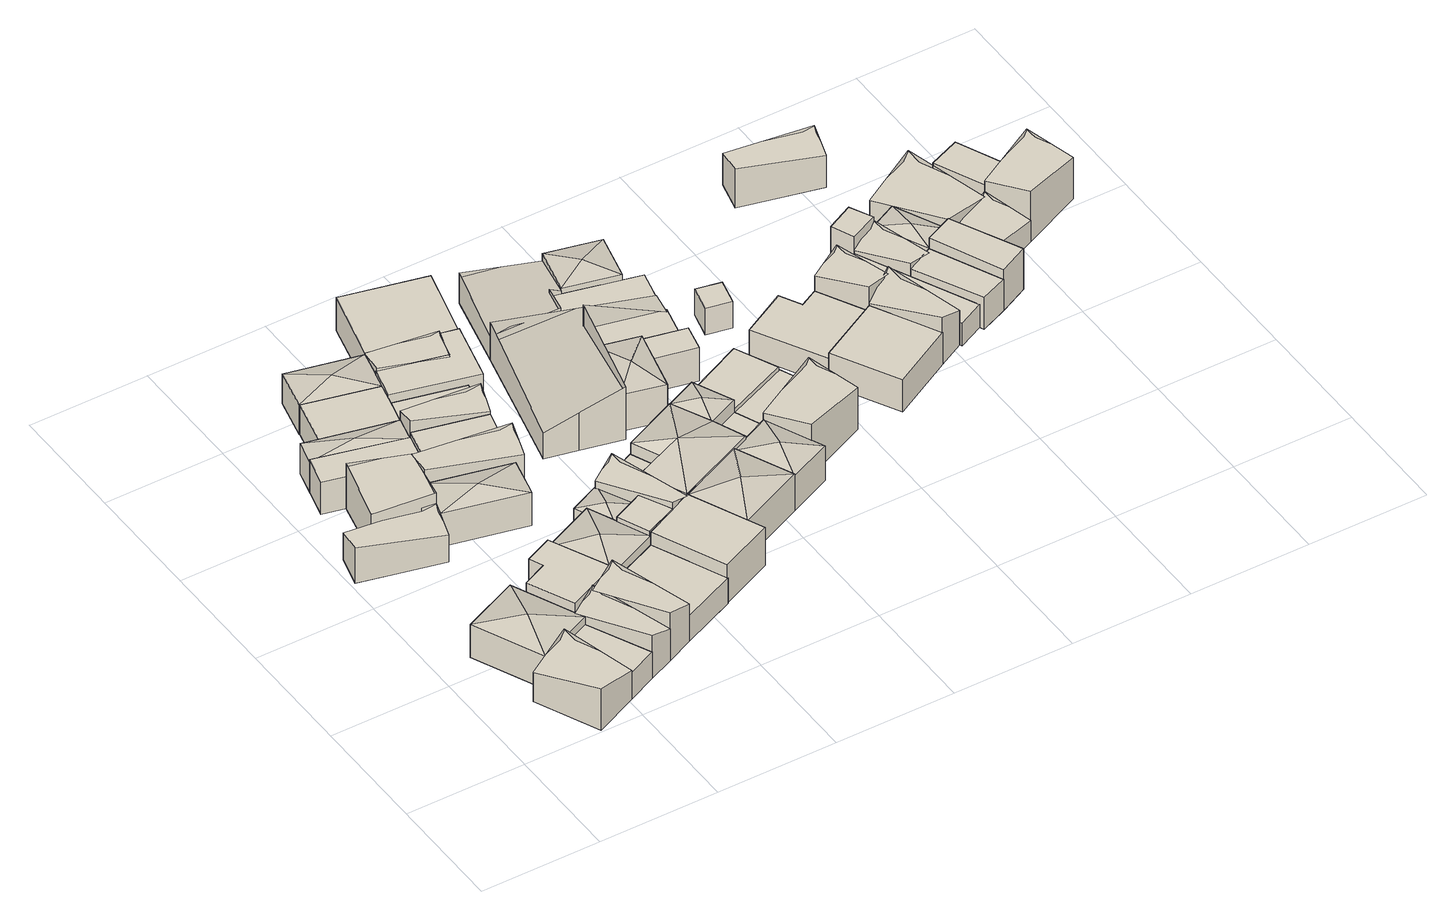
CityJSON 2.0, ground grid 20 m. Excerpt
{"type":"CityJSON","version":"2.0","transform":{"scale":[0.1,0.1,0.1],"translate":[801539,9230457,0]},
"CityObjects":{
"building1":{"type":"Building","attributes":{"Building Type":"Residential","Roof Shape":"gable","Roof Material":"Concrete Aluminum Tile","Roof Material Code":2,"Roof Direction":"southwest","Building Height":5.47,"Roof Slope":28.8,"Footprint Area":92.92,"Solar PV Capacity Low":11.63,"Solar PV Capacity High":15.28,"Solar Annual Energy Low":16776,"Solar Annual Energy High":22110,"Suitable PV Area":69.46},"geometry":[{"type":"MultiSurface","lod":"2.2","boundaries":[[[0,1,2,3]],[[3,2,4,5]],[[2,1,6,4]],[[1,0,7,6]],[[0,3,5,7]],[[5,4,6,7]]]}]},
"building2":{"type":"Building","attributes":{"Building Type":"Residential","Roof Shape":"hip","Roof Material":"Concrete Aluminum Tile","Roof Material Code":2,"Roof Direction":"southwest","Building Height":6.17,"Roof Slope":23.8,"Footprint Area":131.81,"Solar PV Capacity Low":16.5,"Solar PV Capacity High":21.68,"Solar Annual Energy Low":23798,"Solar Annual Energy High":31364,"Suitable PV Area":98.53},"geometry":[{"type":"MultiSurface","lod":"2.2","boundaries":[[[8,9,10,11]],[[11,10,12,13]],[[10,9,14,12]],[[9,8,15,14]],[[8,11,13,15]],[[13,12,16]],[[12,14,16]],[[14,15,16]],[[15,13,16]]]}]},
"building3":{"type":"Building","attributes":{"Building Type":"Residential","Roof Shape":"gable","Roof Material":"Concrete Aluminum Tile","Roof Material Code":2,"Roof Direction":"northwest","Building Height":5.1,"Roof Slope":28.9,"Footprint Area":74.95,"Solar PV Capacity Low":9.38,"Solar PV Capacity High":12.33,"Solar Annual Energy Low":13532,"Solar Annual Energy High":17834,"Suitable PV Area":56.03},"geometry":[{"type":"MultiSurface","lod":"2.2","boundaries":[[[17,18,19,20]],[[20,19,21,22]],[[19,18,23,21]],[[18,17,24,23]],[[17,20,22,24]],[[22,21,23,24]]]}]},
"building4":{"type":"Building","attributes":{"Building Type":"Residential","Roof Shape":"shed","Roof Material":"Concrete Aluminum Tile","Roof Material Code":2,"Roof Direction":"southwest","Building Height":4.8,"Roof Slope":14.7,"Footprint Area":62.22,"Solar PV Capacity Low":7.79,"Solar PV Capacity High":10.23,"Solar Annual Energy Low":11233,"Solar Annual Energy High":14804,"Suitable PV Area":46.51},"geometry":[{"type":"MultiSurface","lod":"2.2","boundaries":[[[2,1,25,8]],[[8,25,26,27]],[[25,1,28,26]],[[1,2,29,28]],[[2,8,27,29]],[[27,26,28,29]]]}]},
"building5":{"type":"Building","attributes":{"Building Type":"Residential","Roof Shape":"gable","Roof Material":"Concrete Aluminum Tile","Roof Material Code":2,"Roof Direction":"northwest","Building Height":7.51,"Roof Slope":28.1,"Footprint Area":103.43,"Solar PV Capacity Low":12.95,"Solar PV Capacity High":17.01,"Solar Annual Energy Low":18674,"Solar Annual Energy High":24611,"Suitable PV Area":77.32},"geometry":[{"type":"MultiSurface","lod":"2.2","boundaries":[[[30,31,20,32]],[[32,20,33,34]],[[20,31,35,33]],[[31,30,36,35]],[[30,32,34,36]],[[34,33,35,36]]]}]},
"building6":{"type":"Building","attributes":{"Building Type":"Residential","Roof Shape":"gable","Roof Material":"Concrete Aluminum Tile","Roof Material Code":2,"Roof Direction":"southwest","Building Height":6.07,"Roof Slope":29,"Footprint Area":59.84,"Solar PV Capacity Low":7.49,"Solar PV Capacity High":9.84,"Solar Annual Energy Low":10805,"Solar Annual Energy High":14240,"Suitable PV Area":44.73},"geometry":[{"type":"MultiSurface","lod":"2.2","boundaries":[[[37,25,38,39]],[[39,38,40,41]],[[38,25,42,40]],[[25,37,43,42]],[[37,39,41,43]],[[41,40,42,43]]]}]},
"building7":{"type":"Building","attributes":{"Building Type":"Residential","Roof Shape":"shed","Roof Material":"Concrete Aluminum Tile","Roof Material Code":2,"Roof Direction":"southwest","Building Height":7.71,"Roof Slope":11.1,"Footprint Area":94.44,"Solar PV Capacity Low":11.82,"Solar PV Capacity High":15.53,"Solar Annual Energy Low":17051,"Solar Annual Energy High":22472,"Suitable PV Area":70.6},"geometry":[{"type":"MultiSurface","lod":"2.2","boundaries":[[[44,45,46,47,37,48]],[[48,37,49,50]],[[37,47,51,49]],[[47,46,52,51]],[[46,45,53,52]],[[45,44,54,53]],[[44,48,50,54]],[[50,49,51,52,53,54]]]}]},
"building8":{"type":"Building","attributes":{"Building Type":"Residential","Roof Shape":"shed","Roof Material":"Concrete Aluminum Tile","Roof Material Code":2,"Roof Direction":"northwest","Building Height":5.95,"Roof Slope":19.8,"Footprint Area":76.23,"Solar PV Capacity Low":9.54,"Solar PV Capacity High":12.54,"Solar Annual Energy Low":13764,"Solar Annual Energy High":18139,"Suitable PV Area":56.98},"geometry":[{"type":"MultiSurface","lod":"2.2","boundaries":[[[55,56,57,58]],[[58,57,59,60]],[[57,56,61,59]],[[56,55,62,61]],[[55,58,60,62]],[[60,59,61,62]]]}]},
"building9":{"type":"Building","attributes":{"Building Type":"Residential","Roof Shape":"gable","Roof Material":"Concrete Aluminum Tile","Roof Material Code":2,"Roof Direction":"southwest","Building Height":7.14,"Roof Slope":25.3,"Footprint Area":67.1,"Solar PV Capacity Low":8.4,"Solar PV Capacity High":11.04,"Solar Annual Energy Low":12115,"Solar Annual Energy High":15967,"Suitable PV Area":50.16},"geometry":[{"type":"MultiSurface","lod":"2.2","boundaries":[[[48,39,38,63]],[[63,38,64,65]],[[38,39,66,64]],[[39,48,67,66]],[[48,63,65,67]],[[65,64,66,67]]]}]},
"building10":{"type":"Building","attributes":{"Building Type":"Residential","Roof Shape":"hip","Roof Material":"Concrete Aluminum Tile","Roof Material Code":2,"Roof Direction":"northwest","Building Height":5.77,"Roof Slope":22.4,"Footprint Area":65.45,"Solar PV Capacity Low":8.2,"Solar PV Capacity High":10.76,"Solar Annual Energy Low":11817,"Solar Annual Energy High":15574,"Suitable PV Area":48.93},"geometry":[{"type":"MultiSurface","lod":"2.2","boundaries":[[[68,69,58,70]],[[70,58,71,72]],[[58,69,73,71]],[[69,68,74,73]],[[68,70,72,74]],[[72,71,75]],[[71,73,75]],[[73,74,75]],[[74,72,75]]]}]},
"building11":{"type":"Building","attributes":{"Building Type":"Residential","Roof Shape":"hip","Roof Material":"Concrete Aluminum Tile","Roof Material Code":2,"Roof Direction":"northwest","Building Height":6.32,"Roof Slope":23.9,"Footprint Area":94.41,"Solar PV Capacity Low":11.82,"Solar PV Capacity High":15.53,"Solar Annual Energy Low":17045,"Solar Annual Energy High":22463,"Suitable PV Area":70.57},"geometry":[{"type":"MultiSurface","lod":"2.2","boundaries":[[[76,77,78,79]],[[79,78,80,81]],[[78,77,82,80]],[[77,76,83,82]],[[76,79,81,83]],[[81,80,84]],[[80,82,84]],[[82,83,84]],[[83,81,84]]]}]},
"building12":{"type":"Building","attributes":{"Building Type":"Residential","Roof Shape":"flat","Roof Material":"Concrete Aluminum Tile","Roof Material Code":2,"Roof Direction":"northwest","Building Height":5.57,"Roof Slope":8,"Footprint Area":99.98,"Solar PV Capacity Low":12.52,"Solar PV Capacity High":16.44,"Solar Annual Energy Low":18050,"Solar Annual Energy High":23789,"Suitable PV Area":74.73},"geometry":[{"type":"MultiSurface","lod":"2.2","boundaries":[[[85,86,70,87]],[[87,70,88,89]],[[70,86,90,88]],[[86,85,91,90]],[[85,87,89,91]],[[89,88,90,91]]]}]},
"building13":{"type":"Building","attributes":{"Building Type":"Residential","Roof Shape":"hip","Roof Material":"Concrete Aluminum Tile","Roof Material Code":2,"Roof Direction":"southwest","Building Height":6.39,"Roof Slope":25.6,"Footprint Area":109.88,"Solar PV Capacity Low":13.76,"Solar PV Capacity High":18.07,"Solar Annual Energy Low":19838,"Solar Annual Energy High":26145,"Suitable PV Area":82.13},"geometry":[{"type":"MultiSurface","lod":"2.2","boundaries":[[[48,92,93,44]],[[44,93,94,95]],[[93,92,96,94]],[[92,48,97,96]],[[48,44,95,97]],[[95,94,98]],[[94,96,98]],[[96,97,98]],[[97,95,98]]]}]},
"building14":{"type":"Building","attributes":{"Building Type":"Residential","Roof Shape":"gable","Roof Material":"Concrete Aluminum Tile","Roof Material Code":2,"Roof Direction":"northwest","Building Height":7.43,"Roof Slope":25.2,"Footprint Area":82.41,"Solar PV Capacity Low":10.32,"Solar PV Capacity High":13.55,"Solar Annual Energy Low":14879,"Solar Annual Energy High":19610,"Suitable PV Area":61.6},"geometry":[{"type":"MultiSurface","lod":"2.2","boundaries":[[[32,76,99,100]],[[100,99,101,102]],[[99,76,103,101]],[[76,32,104,103]],[[32,100,102,104]],[[102,101,103,104]]]}]},
"building15":{"type":"Building","attributes":{"Building Type":"Residential","Roof Shape":"flat","Roof Material":"Concrete Aluminum Tile","Roof Material Code":2,"Roof Direction":"southwest","Building Height":4.77,"Roof Slope":13.1,"Footprint Area":129.71,"Solar PV Capacity Low":16.24,"Solar PV Capacity High":21.33,"Solar Annual Energy Low":23419,"Solar Annual Energy High":30864,"Suitable PV Area":96.96},"geometry":[{"type":"MultiSurface","lod":"2.2","boundaries":[[[63,105,106,48]],[[48,106,107,108]],[[106,105,109,107]],[[105,63,110,109]],[[63,48,108,110]],[[108,107,109,110]]]}]},
"building16":{"type":"Building","attributes":{"Building Type":"Residential","Roof Shape":"hip","Roof Material":"Concrete Aluminum Tile","Roof Material Code":2,"Roof Direction":"northwest","Building Height":5.58,"Roof Slope":29.5,"Footprint Area":90.34,"Solar PV Capacity Low":11.31,"Solar PV Capacity High":14.86,"Solar Annual Energy Low":16310,"Solar Annual Energy High":21495,"Suitable PV Area":67.53},"geometry":[{"type":"MultiSurface","lod":"2.2","boundaries":[[[111,112,87,113]],[[113,87,89,114]],[[87,112,115,89]],[[112,111,116,115]],[[111,113,114,116]],[[114,89,117]],[[89,115,117]],[[115,116,117]],[[116,114,117]]]}]},
"building17":{"type":"Building","attributes":{"Building Type":"Residential","Roof Shape":"flat","Roof Material":"Concrete Aluminum Tile","Roof Material Code":2,"Roof Direction":"northwest","Building Height":6.99,"Roof Slope":10.9,"Footprint Area":60.44,"Solar PV Capacity Low":7.57,"Solar PV Capacity High":9.94,"Solar Annual Energy Low":10912,"Solar Annual Energy High":14381,"Suitable PV Area":45.18},"geometry":[{"type":"MultiSurface","lod":"2.2","boundaries":[[[57,118,119,58]],[[58,119,120,121]],[[119,118,122,120]],[[118,57,123,122]],[[57,58,121,123]],[[121,120,122,123]]]}]},
"building18":{"type":"Building","attributes":{"Building Type":"Residential","Roof Shape":"gable","Roof Material":"Concrete Aluminum Tile","Roof Material Code":2,"Roof Direction":"northwest","Building Height":7.5,"Roof Slope":34.3,"Footprint Area":52.15,"Solar PV Capacity Low":6.53,"Solar PV Capacity High":8.58,"Solar Annual Energy Low":9416,"Solar Annual Energy High":12409,"Suitable PV Area":38.98},"geometry":[{"type":"MultiSurface","lod":"2.2","boundaries":[[[58,119,124,70]],[[70,124,125,126]],[[124,119,127,125]],[[119,58,128,127]],[[58,70,126,128]],[[126,125,127,128]]]}]},
"building19":{"type":"Building","attributes":{"Building Type":"Residential","Roof Shape":"hip","Roof Material":"Concrete Aluminum Tile","Roof Material Code":2,"Roof Direction":"southwest","Building Height":5.45,"Roof Slope":29.2,"Footprint Area":42.96,"Solar PV Capacity Low":5.38,"Solar PV Capacity High":7.06,"Solar Annual Energy Low":7756,"Solar Annual Energy High":10221,"Suitable PV Area":32.11},"geometry":[{"type":"MultiSurface","lod":"2.2","boundaries":[[[129,130,131,132]],[[132,131,133,134]],[[131,130,135,133]],[[130,129,136,135]],[[129,132,134,136]],[[134,133,137]],[[133,135,137]],[[135,136,137]],[[136,134,137]]]}]},
"building20":{"type":"Building","attributes":{"Building Type":"Residential","Roof Shape":"flat","Roof Material":"Concrete Aluminum Tile","Roof Material Code":2,"Roof Direction":"southwest","Building Height":7.3,"Roof Slope":9.4,"Footprint Area":33.55,"Solar PV Capacity Low":4.2,"Solar PV Capacity High":5.52,"Solar Annual Energy Low":6058,"Solar Annual Energy High":7984,"Suitable PV Area":25.08},"geometry":[{"type":"MultiSurface","lod":"2.2","boundaries":[[[132,131,138,139]],[[139,138,140,141]],[[138,131,142,140]],[[131,132,143,142]],[[132,139,141,143]],[[141,140,142,143]]]}]},
"building21":{"type":"Building","attributes":{"Building Type":"Residential","Roof Shape":"flat","Roof Material":"Concrete Aluminum Tile","Roof Material Code":2,"Roof Direction":"northwest","Building Height":4.62,"Roof Slope":9,"Footprint Area":63.25,"Solar PV Capacity Low":7.92,"Solar PV Capacity High":10.4,"Solar Annual Energy Low":11419,"Solar Annual Energy High":15050,"Suitable PV Area":47.28},"geometry":[{"type":"MultiSurface","lod":"2.2","boundaries":[[[70,124,144,145]],[[145,144,146,147]],[[144,124,148,146]],[[124,70,149,148]],[[70,145,147,149]],[[147,146,148,149]]]}]},
"building22":{"type":"Building","attributes":{"Building Type":"Residential","Roof Shape":"flat","Roof Material":"Asbestos Sheet","Roof Material Code":4,"Roof Direction":"southwest","Building Height":7.19,"Roof Slope":15,"Footprint Area":129.4,"Solar PV Capacity Low":16.2,"Solar PV Capacity High":21.28,"Solar Annual Energy Low":23363,"Solar Annual Energy High":30791,"Suitable PV Area":96.73},"geometry":[{"type":"MultiSurface","lod":"2.2","boundaries":[[[150,106,151,152]],[[152,151,153,154]],[[151,106,155,153]],[[106,150,156,155]],[[150,152,154,156]],[[154,153,155,156]]]}]},
"building23":{"type":"Building","attributes":{"Building Type":"Residential","Roof Shape":"gable","Roof Material":"Concrete Aluminum Tile","Roof Material Code":2,"Roof Direction":"southwest","Building Height":6.76,"Roof Slope":29.4,"Footprint Area":53.35,"Solar PV Capacity Low":6.68,"Solar PV Capacity High":8.77,"Solar Annual Energy Low":9632,"Solar Annual Energy High":12694,"Suitable PV Area":39.88},"geometry":[{"type":"MultiSurface","lod":"2.2","boundaries":[[[157,158,139,150]],[[150,139,159,160]],[[139,158,161,159]],[[158,157,162,161]],[[157,150,160,162]],[[160,159,161,162]]]}]},
"building24":{"type":"Building","attributes":{"Building Type":"Residential","Roof Shape":"shed","Roof Material":"Concrete Aluminum Tile","Roof Material Code":2,"Roof Direction":"northwest","Building Height":6.14,"Roof Slope":15,"Footprint Area":90.93,"Solar PV Capacity Low":11.39,"Solar PV Capacity High":14.95,"Solar Annual Energy Low":16417,"Solar Annual Energy High":21636,"Suitable PV Area":67.97},"geometry":[{"type":"MultiSurface","lod":"2.2","boundaries":[[[163,164,165,145,166,167]],[[167,166,168,169]],[[166,145,170,168]],[[145,165,171,170]],[[165,164,172,171]],[[164,163,173,172]],[[163,167,169,173]],[[169,168,170,171,172,173]]]}]},
"building25":{"type":"Building","attributes":{"Building Type":"Residential","Roof Shape":"gable","Roof Material":"Concrete Aluminum Tile","Roof Material Code":2,"Roof Direction":"northwest","Building Height":5.75,"Roof Slope":27.3,"Footprint Area":53.23,"Solar PV Capacity Low":6.66,"Solar PV Capacity High":8.75,"Solar Annual Energy Low":9610,"Solar Annual Energy High":12666,"Suitable PV Area":39.79},"geometry":[{"type":"MultiSurface","lod":"2.2","boundaries":[[[113,174,164,163]],[[163,164,175,176]],[[164,174,177,175]],[[174,113,178,177]],[[113,163,176,178]],[[176,175,177,178]]]}]},
"building26":{"type":"Building","attributes":{"Building Type":"Residential","Roof Shape":"shed","Roof Material":"Concrete Aluminum Tile","Roof Material Code":2,"Roof Direction":"northwest","Building Height":4.92,"Roof Slope":15.9,"Footprint Area":23.86,"Solar PV Capacity Low":2.99,"Solar PV Capacity High":3.92,"Solar Annual Energy Low":4307,"Solar Annual Energy High":5676,"Suitable PV Area":17.83},"geometry":[{"type":"MultiSurface","lod":"2.2","boundaries":[[[179,157,180,181]],[[181,180,182,183]],[[180,157,184,182]],[[157,179,185,184]],[[179,181,183,185]],[[183,182,184,185]]]}]},
"building27":{"type":"Building","attributes":{"Building Type":"Residential","Roof Shape":"shed","Roof Material":"Concrete Aluminum Tile","Roof Material Code":2,"Roof Direction":"northwest","Building Height":5.85,"Roof Slope":16.3,"Footprint Area":176.89,"Solar PV Capacity Low":22.15,"Solar PV Capacity High":29.09,"Solar Annual Energy Low":31937,"Solar Annual Energy High":42091,"Suitable PV Area":132.23},"geometry":[{"type":"MultiSurface","lod":"2.2","boundaries":[[[186,113,167,187]],[[187,167,188,189]],[[167,113,190,188]],[[113,186,191,190]],[[186,187,189,191]],[[189,188,190,191]]]}]},
"building28":{"type":"Building","attributes":{"Building Type":"Residential","Roof Shape":"hip","Roof Material":"Concrete Aluminum Tile","Roof Material Code":2,"Roof Direction":"southwest","Building Height":7.02,"Roof Slope":25.4,"Footprint Area":126.67,"Solar PV Capacity Low":15.86,"Solar PV Capacity High":20.83,"Solar Annual Energy Low":22869,"Solar Annual Energy High":30139,"Suitable PV Area":94.68},"geometry":[{"type":"MultiSurface","lod":"2.2","boundaries":[[[192,193,194,150]],[[150,194,195,196]],[[194,193,197,195]],[[193,192,198,197]],[[192,150,196,198]],[[196,195,199]],[[195,197,199]],[[197,198,199]],[[198,196,199]]]}]},
"building29":{"type":"Building","attributes":{"Building Type":"Residential","Roof Shape":"hip","Roof Material":"Concrete Aluminum Tile","Roof Material Code":2,"Roof Direction":"southwest","Building Height":7.17,"Roof Slope":27.1,"Footprint Area":171.56,"Solar PV Capacity Low":21.48,"Solar PV Capacity High":28.21,"Solar Annual Energy Low":30974,"Solar Annual Energy High":40822,"Suitable PV Area":128.24},"geometry":[{"type":"MultiSurface","lod":"2.2","boundaries":[[[200,201,202,181,180,150,203]],[[203,150,156,204]],[[150,180,205,156]],[[180,181,206,205]],[[181,202,207,206]],[[202,201,208,207]],[[201,200,209,208]],[[200,203,204,209]],[[204,156,210]],[[156,205,210]],[[205,206,210]],[[206,207,210]],[[207,208,210]],[[208,209,210]],[[209,204,210]]]}]},
"building30":{"type":"Building","attributes":{"Building Type":"Residential","Roof Shape":"gable","Roof Material":"Concrete Aluminum Tile","Roof Material Code":2,"Roof Direction":"northwest","Building Height":4.95,"Roof Slope":28.5,"Footprint Area":341.61,"Solar PV Capacity Low":42.77,"Solar PV Capacity High":56.18,"Solar Annual Energy Low":61676,"Solar Annual Energy High":81284,"Suitable PV Area":255.36},"geometry":[{"type":"MultiSurface","lod":"2.2","boundaries":[[[211,212,213,214,215,216,217]],[[217,216,218,219]],[[216,215,220,218]],[[215,214,221,220]],[[214,213,222,221]],[[213,212,223,222]],[[212,211,224,223]],[[211,217,219,224]],[[219,218,220,221,222,223,224]]]}]},
"building31":{"type":"Building","attributes":{"Building Type":"Residential","Roof Shape":"hip","Roof Material":"Concrete Aluminum Tile","Roof Material Code":2,"Roof Direction":"northwest","Building Height":6.91,"Roof Slope":21.9,"Footprint Area":77.87,"Solar PV Capacity Low":9.75,"Solar PV Capacity High":12.81,"Solar Annual Energy Low":14060,"Solar Annual Energy High":18529,"Suitable PV Area":58.21},"geometry":[{"type":"MultiSurface","lod":"2.2","boundaries":[[[225,226,227,228]],[[228,227,229,230]],[[227,226,231,229]],[[226,225,232,231]],[[225,228,230,232]],[[230,229,233]],[[229,231,233]],[[231,232,233]],[[232,230,233]]]}]},
"building32":{"type":"Building","attributes":{"Building Type":"Residential","Roof Shape":"hip","Roof Material":"Concrete Aluminum Tile","Roof Material Code":2,"Roof Direction":"southwest","Building Height":7.09,"Roof Slope":27.3,"Footprint Area":41.37,"Solar PV Capacity Low":5.18,"Solar PV Capacity High":6.8,"Solar Annual Energy Low":7469,"Solar Annual Energy High":9844,"Suitable PV Area":30.93},"geometry":[{"type":"MultiSurface","lod":"2.2","boundaries":[[[234,201,235,236]],[[236,235,237,238]],[[235,201,239,237]],[[201,234,240,239]],[[234,236,238,240]],[[238,237,241]],[[237,239,241]],[[239,240,241]],[[240,238,241]]]}]},
"building33":{"type":"Building","attributes":{"Building Type":"Residential","Roof Shape":"hip","Roof Material":"Concrete Aluminum Tile","Roof Material Code":2,"Roof Direction":"southwest","Building Height":6.62,"Roof Slope":26.6,"Footprint Area":82.2,"Solar PV Capacity Low":10.29,"Solar PV Capacity High":13.52,"Solar Annual Energy Low":14841,"Solar Annual Energy High":19559,"Suitable PV Area":61.45},"geometry":[{"type":"MultiSurface","lod":"2.2","boundaries":[[[193,242,243,194]],[[194,243,244,245]],[[243,242,246,244]],[[242,193,247,246]],[[193,194,245,247]],[[245,244,248]],[[244,246,248]],[[246,247,248]],[[247,245,248]]]}]},
"building34":{"type":"Building","attributes":{"Building Type":"Residential","Roof Shape":"flat","Roof Material":"Concrete Aluminum Tile","Roof Material Code":2,"Roof Direction":"southwest","Building Height":4.83,"Roof Slope":8.4,"Footprint Area":32.75,"Solar PV Capacity Low":4.1,"Solar PV Capacity High":5.38,"Solar Annual Energy Low":5912,"Solar Annual Energy High":7792,"Suitable PV Area":24.48},"geometry":[{"type":"MultiSurface","lod":"2.2","boundaries":[[[236,235,203,249]],[[249,203,250,251]],[[203,235,252,250]],[[235,236,253,252]],[[236,249,251,253]],[[251,250,252,253]]]}]},
"building35":{"type":"Building","attributes":{"Building Type":"Residential","Roof Shape":"gable","Roof Material":"Concrete Aluminum Tile","Roof Material Code":2,"Roof Direction":"northwest","Building Height":4.4,"Roof Slope":28.3,"Footprint Area":154.53,"Solar PV Capacity Low":19.35,"Solar PV Capacity High":25.41,"Solar Annual Energy Low":27899,"Solar Annual Energy High":36769,"Suitable PV Area":115.51},"geometry":[{"type":"MultiSurface","lod":"2.2","boundaries":[[[254,255,256,215,257,258]],[[258,257,259,260]],[[257,215,261,259]],[[215,256,262,261]],[[256,255,263,262]],[[255,254,264,263]],[[254,258,260,264]],[[260,259,261,262,263,264]]]}]},
"building36":{"type":"Building","attributes":{"Building Type":"Residential","Roof Shape":"flat","Roof Material":"Concrete Aluminum Tile","Roof Material Code":2,"Roof Direction":"northwest","Building Height":5.88,"Roof Slope":5.9,"Footprint Area":66.76,"Solar PV Capacity Low":8.36,"Solar PV Capacity High":10.98,"Solar Annual Energy Low":12054,"Solar Annual Energy High":15886,"Suitable PV Area":49.91},"geometry":[{"type":"MultiSurface","lod":"2.2","boundaries":[[[212,228,265,213]],[[213,265,266,267]],[[265,228,268,266]],[[228,212,269,268]],[[212,213,267,269]],[[267,266,268,269]]]}]},
"building37":{"type":"Building","attributes":{"Building Type":"Residential","Roof Shape":"flat","Roof Material":"Concrete Aluminum Tile","Roof Material Code":2,"Roof Direction":"northwest","Building Height":6.27,"Roof Slope":5.3,"Footprint Area":32.1,"Solar PV Capacity Low":4.02,"Solar PV Capacity High":5.28,"Solar Annual Energy Low":5796,"Solar Annual Energy High":7639,"Suitable PV Area":24},"geometry":[{"type":"MultiSurface","lod":"2.2","boundaries":[[[270,271,272,227]],[[227,272,273,274]],[[272,271,275,273]],[[271,270,276,275]],[[270,227,274,276]],[[274,273,275,276]]]}]},
"building38":{"type":"Building","attributes":{"Building Type":"Residential","Roof Shape":"flat","Roof Material":"Concrete Aluminum Tile","Roof Material Code":2,"Roof Direction":"southwest","Building Height":5.3,"Roof Slope":14.9,"Footprint Area":82.7,"Solar PV Capacity Low":10.36,"Solar PV Capacity High":13.6,"Solar Annual Energy Low":14932,"Solar Annual Energy High":19679,"Suitable PV Area":61.82},"geometry":[{"type":"MultiSurface","lod":"2.2","boundaries":[[[277,234,236,278]],[[278,236,279,280]],[[236,234,281,279]],[[234,277,282,281]],[[277,278,280,282]],[[280,279,281,282]]]}]},
"building39":{"type":"Building","attributes":{"Building Type":"Residential","Roof Shape":"flat","Roof Material":"Concrete Aluminum Tile","Roof Material Code":2,"Roof Direction":"southwest","Building Height":4.66,"Roof Slope":10.2,"Footprint Area":65.39,"Solar PV Capacity Low":8.19,"Solar PV Capacity High":10.75,"Solar Annual Energy Low":11806,"Solar Annual Energy High":15559,"Suitable PV Area":48.88},"geometry":[{"type":"MultiSurface","lod":"2.2","boundaries":[[[283,236,249,284]],[[284,249,285,286]],[[249,236,287,285]],[[236,283,288,287]],[[283,284,286,288]],[[286,285,287,288]]]}]},
"building40":{"type":"Building","attributes":{"Building Type":"Residential","Roof Shape":"gable","Roof Material":"Concrete Aluminum Tile","Roof Material Code":2,"Roof Direction":"southwest","Building Height":7.93,"Roof Slope":32.7,"Footprint Area":99.09,"Solar PV Capacity Low":12.41,"Solar PV Capacity High":16.3,"Solar Annual Energy Low":17891,"Solar Annual Energy High":23579,"Suitable PV Area":74.07},"geometry":[{"type":"MultiSurface","lod":"2.2","boundaries":[[[289,290,291,292]],[[292,291,293,294]],[[291,290,295,293]],[[290,289,296,295]],[[289,292,294,296]],[[294,293,295,296]]]}]},
"building41":{"type":"Building","attributes":{"Building Type":"Residential","Roof Shape":"shed","Roof Material":"Concrete Aluminum Tile","Roof Material Code":2,"Roof Direction":"northwest","Building Height":4.59,"Roof Slope":18,"Footprint Area":72.12,"Solar PV Capacity Low":9.03,"Solar PV Capacity High":11.86,"Solar Annual Energy Low":13021,"Solar Annual Energy High":17161,"Suitable PV Area":53.91},"geometry":[{"type":"MultiSurface","lod":"2.2","boundaries":[[[257,214,297,258]],[[258,297,298,299]],[[297,214,300,298]],[[214,257,301,300]],[[257,258,299,301]],[[299,298,300,301]]]}]},
"building42":{"type":"Building","attributes":{"Building Type":"Residential","Roof Shape":"hip","Roof Material":"Concrete Aluminum Tile","Roof Material Code":2,"Roof Direction":"northwest","Building Height":5.82,"Roof Slope":21,"Footprint Area":74.4,"Solar PV Capacity Low":9.32,"Solar PV Capacity High":12.23,"Solar Annual Energy Low":13432,"Solar Annual Energy High":17702,"Suitable PV Area":55.61},"geometry":[{"type":"MultiSurface","lod":"2.2","boundaries":[[[255,254,302,303]],[[303,302,304,305]],[[302,254,306,304]],[[254,255,307,306]],[[255,303,305,307]],[[305,304,308]],[[304,306,308]],[[306,307,308]],[[307,305,308]]]}]},
"building43":{"type":"Building","attributes":{"Building Type":"Residential","Roof Shape":"flat","Roof Material":"Concrete Aluminum Tile","Roof Material Code":2,"Roof Direction":"northwest","Building Height":5.02,"Roof Slope":6.7,"Footprint Area":19.26,"Solar PV Capacity Low":2.41,"Solar PV Capacity High":3.17,"Solar Annual Energy Low":3476,"Solar Annual Energy High":4582,"Suitable PV Area":14.39},"geometry":[{"type":"MultiSurface","lod":"2.2","boundaries":[[[309,310,311,312]],[[312,311,313,314]],[[311,310,315,313]],[[310,309,316,315]],[[309,312,314,316]],[[314,313,315,316]]]}]},
"building44":{"type":"Building","attributes":{"Building Type":"Residential","Roof Shape":"flat","Roof Material":"Concrete Aluminum Tile","Roof Material Code":2,"Roof Direction":"southwest","Building Height":4.96,"Roof Slope":11.4,"Footprint Area":139.6,"Solar PV Capacity Low":17.48,"Solar PV Capacity High":22.96,"Solar Annual Energy Low":25204,"Solar Annual Energy High":33217,"Suitable PV Area":104.35},"geometry":[{"type":"MultiSurface","lod":"2.2","boundaries":[[[317,318,319,320,321,322]],[[322,321,323,324]],[[321,320,325,323]],[[320,319,326,325]],[[319,318,327,326]],[[318,317,328,327]],[[317,322,324,328]],[[324,323,325,326,327,328]]]}]},
"building45":{"type":"Building","attributes":{"Building Type":"Residential","Roof Shape":"flat","Roof Material":"Concrete Aluminum Tile","Roof Material Code":2,"Roof Direction":"southwest","Building Height":6.07,"Roof Slope":14.1,"Footprint Area":142.09,"Solar PV Capacity Low":17.79,"Solar PV Capacity High":23.37,"Solar Annual Energy Low":25654,"Solar Annual Energy High":33810,"Suitable PV Area":106.21},"geometry":[{"type":"MultiSurface","lod":"2.2","boundaries":[[[329,330,322,321]],[[321,322,331,332]],[[322,330,333,331]],[[330,329,334,333]],[[329,321,332,334]],[[332,331,333,334]]]}]},
"building46":{"type":"Building","attributes":{"Building Type":"Residential","Roof Shape":"gable","Roof Material":"Concrete Aluminum Tile","Roof Material Code":2,"Roof Direction":"southwest","Building Height":7.79,"Roof Slope":25.7,"Footprint Area":49.71,"Solar PV Capacity Low":6.22,"Solar PV Capacity High":8.17,"Solar Annual Energy Low":8974,"Solar Annual Energy High":11827,"Suitable PV Area":37.16},"geometry":[{"type":"MultiSurface","lod":"2.2","boundaries":[[[322,335,336,317]],[[317,336,337,338]],[[336,335,339,337]],[[335,322,340,339]],[[322,317,338,340]],[[338,337,339,340]]]}]},
"building47":{"type":"Building","attributes":{"Building Type":"Residential","Roof Shape":"gable","Roof Material":"Concrete Aluminum Tile","Roof Material Code":2,"Roof Direction":"southwest","Building Height":6.55,"Roof Slope":32.1,"Footprint Area":62.99,"Solar PV Capacity Low":7.89,"Solar PV Capacity High":10.36,"Solar Annual Energy Low":11372,"Solar Annual Energy High":14987,"Suitable PV Area":47.08},"geometry":[{"type":"MultiSurface","lod":"2.2","boundaries":[[[341,342,335,322]],[[322,335,343,344]],[[335,342,345,343]],[[342,341,346,345]],[[341,322,344,346]],[[344,343,345,346]]]}]},
"building48":{"type":"Building","attributes":{"Building Type":"Residential","Roof Shape":"flat","Roof Material":"Concrete Aluminum Tile","Roof Material Code":2,"Roof Direction":"southwest","Building Height":4.27,"Roof Slope":14,"Footprint Area":100.54,"Solar PV Capacity Low":12.59,"Solar PV Capacity High":16.53,"Solar Annual Energy Low":18151,"Solar Annual Energy High":23922,"Suitable PV Area":75.15},"geometry":[{"type":"MultiSurface","lod":"2.2","boundaries":[[[347,336,348,349]],[[349,348,350,351]],[[348,336,352,350]],[[336,347,353,352]],[[347,349,351,353]],[[351,350,352,353]]]}]},
"building49":{"type":"Building","attributes":{"Building Type":"Residential","Roof Shape":"flat","Roof Material":"Concrete Aluminum Tile","Roof Material Code":2,"Roof Direction":"southwest","Building Height":7.42,"Roof Slope":6.7,"Footprint Area":20.43,"Solar PV Capacity Low":2.56,"Solar PV Capacity High":3.36,"Solar Annual Energy Low":3689,"Solar Annual Energy High":4862,"Suitable PV Area":15.27},"geometry":[{"type":"MultiSurface","lod":"2.2","boundaries":[[[354,355,347,356]],[[356,347,357,358]],[[347,355,359,357]],[[355,354,360,359]],[[354,356,358,360]],[[358,357,359,360]]]}]},
"building50":{"type":"Building","attributes":{"Building Type":"Residential","Roof Shape":"gable","Roof Material":"Concrete Aluminum Tile","Roof Material Code":2,"Roof Direction":"southwest","Building Height":4.84,"Roof Slope":27.4,"Footprint Area":48.76,"Solar PV Capacity Low":6.11,"Solar PV Capacity High":8.02,"Solar Annual Energy Low":8804,"Solar Annual Energy High":11603,"Suitable PV Area":36.45},"geometry":[{"type":"MultiSurface","lod":"2.2","boundaries":[[[361,362,356,347]],[[347,356,363,364]],[[356,362,365,363]],[[362,361,366,365]],[[361,347,364,366]],[[364,363,365,366]]]}]},
"building51":{"type":"Building","attributes":{"Building Type":"Residential","Roof Shape":"shed","Roof Material":"Asbestos Sheet","Roof Material Code":4,"Roof Direction":"southwest","Building Height":5.68,"Roof Slope":16.3,"Footprint Area":63.27,"Solar PV Capacity Low":7.92,"Solar PV Capacity High":10.4,"Solar Annual Energy Low":11423,"Solar Annual Energy High":15054,"Suitable PV Area":47.29},"geometry":[{"type":"MultiSurface","lod":"2.2","boundaries":[[[362,361,367,368]],[[368,367,369,370]],[[367,361,371,369]],[[361,362,372,371]],[[362,368,370,372]],[[370,369,371,372]]]}]},
"building52":{"type":"Building","attributes":{"Building Type":"Residential","Roof Shape":"gable","Roof Material":"Concrete Aluminum Tile","Roof Material Code":2,"Roof Direction":"northwest","Building Height":6,"Roof Slope":25.2,"Footprint Area":71.72,"Solar PV Capacity Low":8.98,"Solar PV Capacity High":11.79,"Solar Annual Energy Low":12948,"Solar Annual Energy High":17065,"Suitable PV Area":53.61},"geometry":[{"type":"MultiSurface","lod":"2.2","boundaries":[[[373,374,375,376]],[[376,375,377,378]],[[375,374,379,377]],[[374,373,380,379]],[[373,376,378,380]],[[378,377,379,380]]]}]},
"building53":{"type":"Building","attributes":{"Building Type":"Residential","Roof Shape":"hip","Roof Material":"Concrete Aluminum Tile","Roof Material Code":2,"Roof Direction":"southwest","Building Height":5.73,"Roof Slope":21.1,"Footprint Area":47.68,"Solar PV Capacity Low":5.97,"Solar PV Capacity High":7.84,"Solar Annual Energy Low":8608,"Solar Annual Energy High":11344,"Suitable PV Area":35.64},"geometry":[{"type":"MultiSurface","lod":"2.2","boundaries":[[[381,382,356,362]],[[362,356,383,372]],[[356,382,384,383]],[[382,381,385,384]],[[381,362,372,385]],[[372,383,386]],[[383,384,386]],[[384,385,386]],[[385,372,386]]]}]},
"building54":{"type":"Building","attributes":{"Building Type":"Residential","Roof Shape":"flat","Roof Material":"Concrete Aluminum Tile","Roof Material Code":2,"Roof Direction":"southwest","Building Height":7.74,"Roof Slope":13.7,"Footprint Area":66.25,"Solar PV Capacity Low":8.29,"Solar PV Capacity High":10.89,"Solar Annual Energy Low":11961,"Solar Annual Energy High":15764,"Suitable PV Area":49.52},"geometry":[{"type":"MultiSurface","lod":"2.2","boundaries":[[[368,387,381,362]],[[362,381,388,389]],[[381,387,390,388]],[[387,368,391,390]],[[368,362,389,391]],[[389,388,390,391]]]}]},
"building55":{"type":"Building","attributes":{"Building Type":"Residential","Roof Shape":"gable","Roof Material":"Concrete Aluminum Tile","Roof Material Code":2,"Roof Direction":"southwest","Building Height":4.82,"Roof Slope":27.4,"Footprint Area":127.82,"Solar PV Capacity Low":16,"Solar PV Capacity High":21.02,"Solar Annual Energy Low":23077,"Solar Annual Energy High":30414,"Suitable PV Area":95.55},"geometry":[{"type":"MultiSurface","lod":"2.2","boundaries":[[[392,393,381,394]],[[394,381,395,396]],[[381,393,397,395]],[[393,392,398,397]],[[392,394,396,398]],[[396,395,397,398]]]}]},
"building56":{"type":"Building","attributes":{"Building Type":"Residential","Roof Shape":"gable","Roof Material":"Concrete Aluminum Tile","Roof Material Code":2,"Roof Direction":"southwest","Building Height":4.09,"Roof Slope":33.9,"Footprint Area":74.17,"Solar PV Capacity Low":9.29,"Solar PV Capacity High":12.2,"Solar Annual Energy Low":13392,"Solar Annual Energy High":17649,"Suitable PV Area":55.45},"geometry":[{"type":"MultiSurface","lod":"2.2","boundaries":[[[399,400,394,381]],[[381,394,401,402]],[[394,400,403,401]],[[400,399,404,403]],[[399,381,402,404]],[[402,401,403,404]]]}]},
"building57":{"type":"Building","attributes":{"Building Type":"Residential","Roof Shape":"shed","Roof Material":"Concrete Aluminum Tile","Roof Material Code":2,"Roof Direction":"southwest","Building Height":6.79,"Roof Slope":18.3,"Footprint Area":50.23,"Solar PV Capacity Low":6.29,"Solar PV Capacity High":8.26,"Solar Annual Energy Low":9068,"Solar Annual Energy High":11951,"Suitable PV Area":37.54},"geometry":[{"type":"MultiSurface","lod":"2.2","boundaries":[[[394,405,406,407]],[[407,406,408,409]],[[406,405,410,408]],[[405,394,411,410]],[[394,407,409,411]],[[409,408,410,411]]]}]},
"building58":{"type":"Building","attributes":{"Building Type":"Residential","Roof Shape":"gable","Roof Material":"Concrete Aluminum Tile","Roof Material Code":2,"Roof Direction":"southwest","Building Height":7.94,"Roof Slope":32.1,"Footprint Area":87.17,"Solar PV Capacity Low":10.91,"Solar PV Capacity High":14.34,"Solar Annual Energy Low":15738,"Solar Annual Energy High":20742,"Suitable PV Area":65.16},"geometry":[{"type":"MultiSurface","lod":"2.2","boundaries":[[[400,412,413,394]],[[394,413,414,415]],[[413,412,416,414]],[[412,400,417,416]],[[400,394,415,417]],[[415,414,416,417]]]}]}
},
"vertices":[
[132,3,0],[205,36,0],[158,141,0],[84,108,0],[158,141,78],[84,108,55],[205,36,55],[132,3,78],
[207,163,0],[154,279,0],[60,237,0],[113,121,0],[60,237,62],[113,121,62],[154,279,62],[207,163,62],[133,200,75],
[21,513,0],[8,461,0],[145,428,0],[157,480,0],[145,428,51],[157,480,67],[8,461,67],[21,513,51],
[254,59,0],[254,59,50],[207,163,48],[205,36,50],[158,141,48],
[84,604,0],[61,502,0],[181,582,0],[157,480,87],[181,582,75],[61,502,75],[84,604,86],
[200,178,0],[296,77,0],[242,197,0],[296,77,61],[242,197,81],[254,59,81],[200,178,61],
[243,318,0],[197,297,0],[207,274,0],[166,255,0],[288,218,0],[200,178,80],[288,218,79],[166,255,78],[207,274,78],[197,297,78],[243,318,77],
[59,662,0],[47,613,0],[196,578,0],[207,627,0],[196,578,60],[207,627,61],[47,613,61],[59,662,63],
[342,98,0],[296,77,91],[342,98,71],[242,197,71],[288,218,91],
[69,703,0],[59,661,0],[217,669,0],[207,627,58],[217,669,58],[59,661,58],[69,703,58],[138,665,64],
[169,529,0],[153,462,0],[288,431,0],[303,498,0],[288,431,63],[303,498,63],[153,462,63],[169,529,63],[228,480,72],
[115,776,0],[97,697,0],[236,747,0],[217,669,56],[236,747,56],[97,697,56],[115,776,56],
[380,259,0],[335,359,0],[335,359,64],[243,318,64],[380,259,64],[288,218,64],[312,289,77],
[316,495,0],[329,548,0],[316,495,74],[329,548,89],[169,529,89],[181,582,74],
[433,138,0],[379,258,0],[379,258,48],[288,218,48],[433,138,48],[342,98,48],
[130,846,0],[114,776,0],[252,818,0],[252,818,56],[114,776,56],[130,846,56],[183,797,65],
[313,551,0],[325,599,0],[325,599,70],[207,627,70],[313,551,70],[196,578,70],
[335,641,0],[335,641,92],[217,669,75],[325,599,75],[207,627,92],
[378,402,0],[325,378,0],[355,311,0],[408,335,0],[355,311,54],[408,335,54],[325,378,54],[378,402,54],[366,356,62],
[378,259,0],[432,283,0],[378,259,73],[432,283,73],[355,311,73],[408,335,73],
[347,692,0],[229,720,0],[347,692,46],[229,720,46],[335,641,46],[217,669,46],
[467,300,0],[432,139,0],[522,179,0],[432,139,72],[522,179,72],[379,258,72],[467,300,72],
[414,417,0],[374,398,0],[432,283,85],[467,300,68],[374,398,68],[414,417,88],
[361,792,0],[350,746,0],[241,772,0],[369,687,0],[391,785,0],[369,687,61],[391,785,64],[229,720,62],[241,772,64],[350,746,63],[361,792,64],
[242,771,0],[350,746,58],[361,792,69],[242,771,69],[252,818,58],
[458,437,0],[434,372,0],[479,392,0],[434,372,49],[479,392,50],[414,417,50],[458,437,51],
[280,938,0],[420,906,0],[391,785,58],[420,906,62],[252,818,59],[280,938,63],
[510,206,0],[621,256,0],[578,350,0],[578,350,70],[467,300,70],[621,256,70],[510,206,70],[544,278,84],
[583,414,0],[552,479,0],[459,437,0],[605,361,0],[605,361,72],[434,372,72],[479,392,72],[459,437,72],[552,479,72],[583,414,72],[511,394,88],
[501,516,0],[543,694,0],[666,666,0],[676,709,0],[431,766,0],[379,544,0],[432,532,0],[379,544,49],[432,532,71],[431,766,71],[676,709,49],[666,666,54],[543,694,104],[501,516,100],
[505,535,0],[573,518,0],[599,627,0],[531,643,0],[599,627,69],[531,643,69],[573,518,69],[505,535,69],[552,581,77],
[604,502,0],[582,413,0],[634,437,0],[582,413,71],[634,437,71],[552,479,71],[604,502,71],[593,458,79],
[693,288,0],[650,383,0],[650,383,66],[578,350,66],[693,288,66],[621,256,66],[636,319,77],
[657,384,0],[605,361,48],[657,384,48],[582,413,48],[634,437,48],
[564,786,0],[582,865,0],[460,893,0],[535,742,0],[546,790,0],[535,742,67],[546,790,62],[431,766,44],[460,893,58],[582,865,44],[564,786,53],
[654,614,0],[654,614,59],[666,666,59],[531,643,59],[543,694,59],
[589,582,0],[658,567,0],[668,612,0],[668,612,63],[599,627,63],[658,567,63],[589,582,63],
[705,549,0],[737,480,0],[634,437,53],[737,480,53],[604,502,53],[705,549,53],
[738,483,0],[761,431,0],[657,384,47],[761,431,47],[634,437,47],[738,483,47],
[758,433,0],[649,383,0],[683,308,0],[792,357,0],[683,308,96],[792,357,79],[649,383,79],[758,433,96],
[687,758,0],[687,758,47],[546,790,49],[676,709,46],[535,742,47],
[654,765,0],[672,844,0],[654,765,58],[672,844,58],[564,786,58],[582,865,58],[618,815,66],
[729,691,0],[719,647,0],[760,638,0],[770,682,0],[760,638,50],[770,682,50],[719,647,50],[729,691,50],
[871,595,0],[841,579,0],[822,614,0],[747,574,0],[809,460,0],[913,516,0],[809,460,50],[913,516,50],[747,574,50],[822,614,50],[841,579,50],[871,595,50],
[866,354,0],[970,410,0],[913,516,61],[809,460,61],[970,410,61],[866,354,61],
[962,542,0],[924,619,0],[924,619,94],[871,595,78],[962,542,78],[913,516,96],
[969,410,0],[1013,433,0],[962,542,93],[913,516,65],[1013,433,65],[969,410,90],
[967,640,0],[1015,429,0],[1058,450,0],[1015,429,43],[1058,450,43],[924,619,43],[967,640,43],
[995,699,0],[951,677,0],[1014,662,0],[967,640,74],[1014,662,74],[951,677,74],[995,699,74],
[1008,555,0],[1054,578,0],[1014,662,67],[967,640,48],[1054,578,48],[1008,555,67],
[1061,443,0],[1106,462,0],[1061,443,60],[1106,462,59],[1008,555,57],[1054,578,57],
[915,907,0],[903,856,0],[1037,824,0],[1049,875,0],[1037,824,60],[1049,875,74],[903,856,74],[915,907,60],
[1100,599,0],[1059,684,0],[1014,662,57],[1059,684,57],[1100,599,57],[1057,631,64],
[1155,486,0],[1100,599,77],[1054,578,77],[1155,486,77],[1106,462,77],
[1134,759,0],[1044,720,0],[1186,638,0],[1100,599,75],[1186,638,48],[1044,720,48],[1134,759,72],
[1133,528,0],[1219,567,0],[1186,638,59],[1100,599,41],[1219,567,41],[1133,528,59],
[1238,660,0],[1203,742,0],[1151,720,0],[1203,742,68],[1151,720,69],[1238,660,70],[1186,638,71],
[1320,613,0],[1287,684,0],[1287,684,96],[1186,638,79],[1320,613,79],[1219,567,96]
]}
